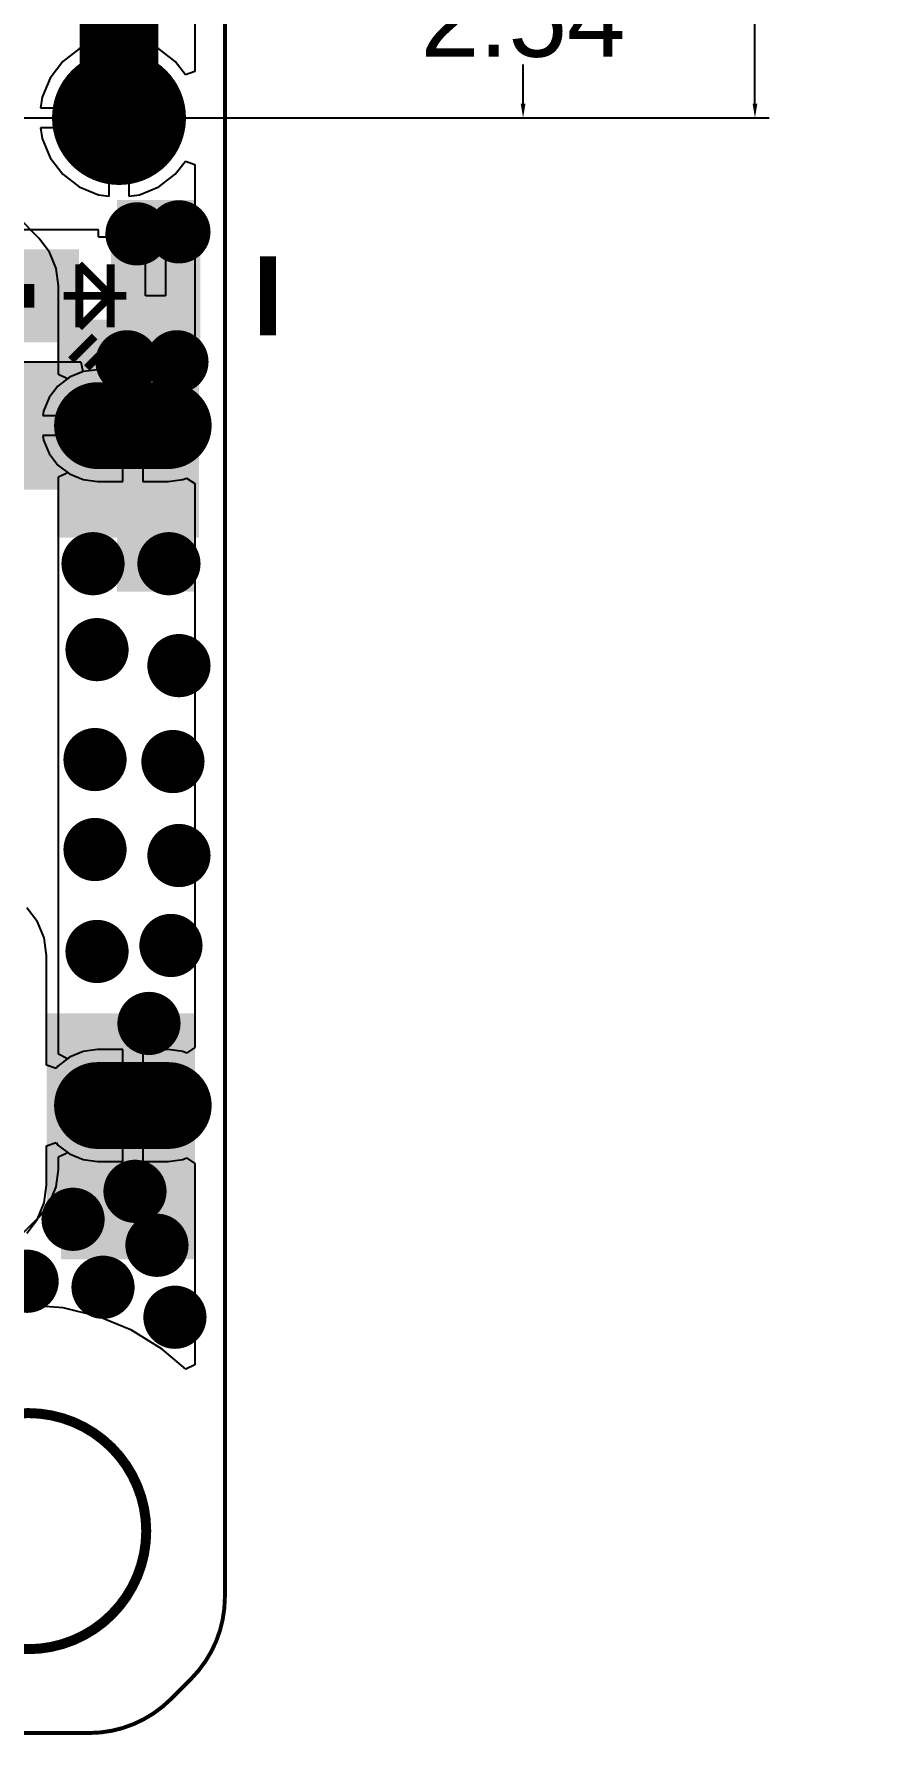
# Model space of a CAD drawing. Extents: x 56.2 to 141.8, y 48 to 96.4.
# Drawn here: x 130.95 to 141.82, y 47.96 to 69.57 of the extents above; entities that cross this region are included whole.
import ezdxf

# ---------------------------------------------------------------- set-up
doc = ezdxf.new("R2010")
doc.units = 0
doc.header["$MEASUREMENT"] = 0
doc.layers.get('0').update_dxf_attribs({"linetype": 'CONTINUOUS'})
doc.layers.get('Defpoints').update_dxf_attribs({"linetype": 'CONTINUOUS'})
for name, color, linetype in [('BOTTOMLAYER', 5, 'CONTINUOUS'), ('BOTTOMSOLDER', 6, 'CONTINUOUS'), ('KEEPOUTLAYER', 6, 'CONTINUOUS'), ('MECHANICAL13', 56, 'CONTINUOUS'), ('MECHANICAL15', 56, 'CONTINUOUS'), ('MULTILAYER', 9, 'CONTINUOUS'), ('TOPLAYER', 1, 'CONTINUOUS'), ('TOPPASTE', 8, 'CONTINUOUS'), ('TOPSOLDER', 216, 'CONTINUOUS')]:
    doc.layers.add(name, color=color, linetype=linetype)
doc.dimstyles.get("Standard").update_dxf_attribs({"dimtxt": 1, "dimasz": 0.18, "dimexe": 0.18, "dimexo": 0.0625, "dimgap": 0.09, "dimtad": 0, "dimtih": 1, "dimtoh": 1, "dimzin": 0, "dimdsep": 46, "dimtxsty": 'Standard', "dimcen": 0.09, "dimclrd": 1, "dimclre": 1, "dimclrt": 3, "dimadec": 0, "dimazin": 0, "dimtfac": 1, "dimtofl": 0, "dimtmove": 0, "dimatfit": 3, "dimfxl": 1, "dimtolj": 1, "dimtzin": 0, "dimarcsym": 0})

# ---------------------------------------------------------------- blocks, each defined once
blk = doc.blocks.new('*D0')
at = {"color": 1, "linetype": 'Continuous', "lineweight": -2, "transparency": 16777216}
for p, q in [((132.092, 71.044), (137.346, 71.044)), ((137.166, 70.864), (137.166, 70.364)), ((137.166, 68.684), (137.166, 69.184)), ((132.092, 68.504), (137.346, 68.504))]:
    blk.add_line(p, q, dxfattribs=at)
at = {"color": 1, "linetype": 'Continuous', "transparency": 16777216}
for points in [[(137.136, 70.864), (137.196, 70.864), (137.166, 71.044)], [(137.136, 68.684), (137.196, 68.684), (137.166, 68.504)]]:
    blk.add_solid(points, dxfattribs=at)
at = {"layer": 'Defpoints', "color": 0, "linetype": 'Continuous', "transparency": 16777216}
for p in [(132.029, 71.044), (137.166, 71.044), (132.029, 68.504)]:
    blk.add_point(p, dxfattribs=at)
at = {"color": 3, "linetype": 'Continuous', "transparency": 16777216, "insert": (137.166, 69.774), "char_height": 1, "attachment_point": 5}
blk.add_mtext('\\A1;2.54', dxfattribs=at)
blk = doc.blocks.new('*D1')
at = {"color": 1, "linetype": 'Continuous', "lineweight": -2, "transparency": 16777216}
for p, q in [((129.552, 86.284), (140.294, 86.284)), ((140.114, 86.104), (140.114, 77.984)), ((140.114, 68.684), (140.114, 76.804)), ((129.552, 68.504), (140.294, 68.504))]:
    blk.add_line(p, q, dxfattribs=at)
at = {"color": 1, "linetype": 'Continuous', "transparency": 16777216}
for points in [[(140.084, 86.104), (140.144, 86.104), (140.114, 86.284)], [(140.084, 68.684), (140.144, 68.684), (140.114, 68.504)]]:
    blk.add_solid(points, dxfattribs=at)
at = {"layer": 'Defpoints', "color": 0, "linetype": 'Continuous', "transparency": 16777216}
for p in [(129.489, 86.284), (129.489, 68.504), (140.114, 68.504)]:
    blk.add_point(p, dxfattribs=at)
at = {"color": 3, "linetype": 'Continuous', "transparency": 16777216, "insert": (140.114, 77.394), "char_height": 1, "attachment_point": 5}
blk.add_mtext('\\A1;17.78', dxfattribs=at)

msp = doc.modelspace()

# ---------------------------------------------------------------- linework, layer by layer
at = {"layer": 'BOTTOMLAYER'}
for p, q in [((132.993056, 70.453123), (132.993056, 69.094477)), ((131.767102, 69.481957), (131.522869, 69.380791)), ((131.9022, 69.499742), (131.767102, 69.481957)), ((131.9022, 68.6308), (131.9022, 69.499742)), ((132.291298, 69.481957), (132.1562, 69.499742)), ((132.1562, 69.499742), (132.1562, 68.5038)), ((132.535531, 69.380791), (132.291298, 69.481957)), ((131.313138, 69.219862), (131.152209, 69.010131)), ((131.522869, 69.380791), (131.313138, 69.219862)), ((132.745262, 69.219862), (132.535531, 69.380791)), ((132.872795, 69.053654), (132.745262, 69.219862)), ((131.152209, 69.010131), (131.051043, 68.765898)), ((132.993056, 69.094477), (132.872795, 69.053654)), ((131.051043, 68.765898), (131.033258, 68.6308)), ((131.033258, 68.6308), (131.9022, 68.6308)), ((131.9022, 68.3768), (131.033258, 68.3768)), ((131.033258, 68.3768), (131.051043, 68.241702)), ((131.9022, 67.507858), (131.9022, 68.3768)), ((132.1562, 68.5038), (132.1562, 67.507858)), ((131.051043, 68.241702), (131.152209, 67.997469)), ((131.152209, 67.997469), (131.313138, 67.787738)), ((132.745262, 67.787738), (132.872795, 67.953946)), ((132.872795, 67.953946), (132.993056, 67.913123)), ((132.993056, 67.913123), (132.993056, 65.330639)), ((131.313138, 67.787738), (131.522869, 67.626809)), ((132.535531, 67.626809), (132.745262, 67.787738)), ((131.009827, 66.976427), (130.400201, 67.586052)), ((131.522869, 67.626809), (131.767102, 67.525643)), ((131.767102, 67.525643), (131.9022, 67.507858)), ((132.1562, 67.507858), (132.291298, 67.525643)), ((132.291298, 67.525643), (132.535531, 67.626809)), ((131.146072, 66.798868), (131.009827, 66.976427)), ((131.188897, 66.69548), (131.146072, 66.798868)), ((131.231721, 66.592094), (131.188897, 66.69548)), ((131.260934, 66.3702), (131.231721, 66.592094)), ((131.260934, 65.245727), (131.260934, 66.3702)), ((131.571619, 65.280078), (131.400362, 65.209141)), ((131.755401, 65.304274), (131.571619, 65.280078)), ((132.0784, 65.304274), (131.755401, 65.304274)), ((132.0784, 64.594199), (132.0784, 65.304274)), ((132.655399, 65.304274), (132.3324, 65.304274)), ((132.3324, 65.304274), (132.3324, 64.594199)), ((132.839181, 65.280078), (132.655399, 65.304274)), ((132.887458, 65.26008), (132.839181, 65.280078)), ((132.993056, 65.330639), (132.887458, 65.26008)), ((131.374838, 65.189555), (131.260934, 65.245727)), ((131.400362, 65.209141), (131.374838, 65.189555)), ((132.0784, 63.884124), (132.0784, 64.594199)), ((132.3324, 64.594199), (132.3324, 63.884124)), ((131.260934, 63.942671), (131.374838, 63.998843)), ((131.374838, 63.998843), (131.400362, 63.979257)), ((131.400362, 63.979257), (131.571619, 63.90832)), ((131.260934, 61.4934), (131.260934, 63.942671)), ((131.571619, 63.90832), (131.755401, 63.884124)), ((131.755401, 63.884124), (132.0784, 63.884124)), ((132.3324, 63.884124), (132.655399, 63.884124)), ((132.655399, 63.884124), (132.839181, 63.90832)), ((132.839181, 63.90832), (132.887458, 63.928318)), ((132.887458, 63.928318), (132.993056, 63.857759)), ((132.993056, 63.857759), (132.993056, 56.690641)), ((131.260934, 56.605729), (131.260934, 61.4934)), ((131.571619, 56.64008), (131.400362, 56.569143)), ((131.755401, 56.664276), (131.571619, 56.64008)), ((132.0784, 56.664276), (131.755401, 56.664276)), ((132.0784, 55.954201), (132.0784, 56.664276)), ((132.655399, 56.664276), (132.3324, 56.664276)), ((132.3324, 56.664276), (132.3324, 55.954201)), ((132.839181, 56.64008), (132.655399, 56.664276)), ((132.887458, 56.620082), (132.839181, 56.64008)), ((132.993056, 56.690641), (132.887458, 56.620082)), ((131.374838, 56.549557), (131.260934, 56.605729)), ((131.400362, 56.569143), (131.374838, 56.549557)), ((132.0784, 55.244126), (132.0784, 55.954201)), ((132.3324, 55.954201), (132.3324, 55.244126)), ((131.260934, 55.302673), (131.374838, 55.358845)), ((131.374838, 55.358845), (131.400362, 55.339259)), ((131.400362, 55.339259), (131.571619, 55.268322)), ((131.231721, 54.921506), (131.260934, 55.1434)), ((131.260934, 55.1434), (131.260934, 55.302673)), ((131.571619, 55.268322), (131.755401, 55.244126)), ((131.755401, 55.244126), (132.0784, 55.244126)), ((132.3324, 55.244126), (132.655399, 55.244126)), ((132.655399, 55.244126), (132.839181, 55.268322)), ((132.839181, 55.268322), (132.887458, 55.28832)), ((132.887458, 55.28832), (132.993056, 55.217761)), ((132.993056, 55.217761), (132.993056, 52.657263)), ((131.146072, 54.714734), (131.231721, 54.921506)), ((131.009827, 54.537173), (131.146072, 54.714734)), ((129.828729, 53.356076), (131.009827, 54.537173)), ((131.317982, 53.381727), (130.8608, 53.417709)), ((131.763905, 53.274671), (131.317982, 53.381727)), ((132.187592, 53.099175), (131.763905, 53.274671)), ((132.578607, 52.859559), (132.187592, 53.099175)), ((132.87772, 52.604093), (132.578607, 52.859559)), ((132.993056, 52.657263), (132.87772, 52.604093))]:
    msp.add_line(p, q, dxfattribs=at)
for points, const_width in [([(131.654199, 68.5038, 1), (132.404201, 68.5038, 1)], 0.749999), ([(132.1078, 67.0306, 1), (132.4078, 67.0306, 1)], 0.299999), ([(132.6412, 67.056, 1), (132.9412, 67.056, 1)], 0.299999), ([(131.9808, 65.405, 1), (132.2808, 65.405, 1)], 0.299999), ([(132.6158, 65.405, 1), (132.9158, 65.405, 1)], 0.299999), ([(131.5304, 64.594199, 1), (131.980402, 64.594199, 1)], 0.449999), ([(132.430398, 64.594199, 1), (132.8804, 64.594199, 1)], 0.449999), ([(131.549, 62.8396, 1), (131.849, 62.8396, 1)], 0.299999), ([(132.5142, 62.8396, 1), (132.8142, 62.8396, 1)], 0.299999), ([(131.5998, 61.7474, 1), (131.8998, 61.7474, 1)], 0.299999), ([(132.6412, 61.5442, 1), (132.9412, 61.5442, 1)], 0.299999), ([(131.5744, 60.3504, 1), (131.8744, 60.3504, 1)], 0.299999), ([(132.565, 60.325, 1), (132.865, 60.325, 1)], 0.299999), ([(131.5744, 59.2074, 1), (131.8744, 59.2074, 1)], 0.299999), ([(132.6412, 59.1312, 1), (132.9412, 59.1312, 1)], 0.299999), ([(131.5998, 57.912, 1), (131.8998, 57.912, 1)], 0.299999), ([(132.5396, 57.9882, 1), (132.8396, 57.9882, 1)], 0.299999), ([(132.2602, 56.9976, 1), (132.5602, 56.9976, 1)], 0.299999), ([(131.5304, 55.954201, 1), (131.980402, 55.954201, 1)], 0.449999), ([(132.430398, 55.954201, 1), (132.8804, 55.954201, 1)], 0.449999), ([(132.0824, 54.864, 1), (132.3824, 54.864, 1)], 0.299999), ([(131.295, 54.5084, 1), (131.595, 54.5084, 1)], 0.299999), ([(132.3618, 54.1782, 1), (132.6618, 54.1782, 1)], 0.299999), ([(130.7108, 53.721, 1), (131.0108, 53.721, 1)], 0.299999), ([(131.676, 53.6448, 1), (131.976, 53.6448, 1)], 0.299999), ([(132.5904, 53.2638, 1), (132.8904, 53.2638, 1)], 0.299999)]:
    msp.add_lwpolyline(points, format="xyb", close=True, dxfattribs=dict(at, const_width=const_width))
at = {"layer": 'BOTTOMLAYER', "const_width": 0.900001}
for points in [[(131.755401, 64.594199), (132.655399, 64.594199)], [(131.755401, 55.954201), (132.655399, 55.954201)]]:
    msp.add_lwpolyline(points, dxfattribs=at)
at = {"layer": 'BOTTOMLAYER'}
for points in [[(131.2418, 63.1698), (133.0452, 63.1698), (131.2418, 65.9384), (133.0452, 65.9384)], [(131.2926, 54.0004), (132.9944, 54.0004), (131.2926, 57.0484), (132.9944, 57.0484)]]:
    msp.add_solid(points, dxfattribs=at)
at = {"layer": 'BOTTOMSOLDER'}
for points, const_width in [([(131.603399, 68.5038, 1), (132.455001, 68.5038, 1)], 0.851598), ([(132.5904, 67.056, 1), (132.992, 67.056, 1)], 0.401599), ([(132.057, 67.0306, 1), (132.4586, 67.0306, 1)], 0.401599), ([(131.93, 65.405, 1), (132.3316, 65.405, 1)], 0.401599), ([(132.565, 65.405, 1), (132.9666, 65.405, 1)], 0.401599), ([(131.4796, 64.594199, 1), (132.031202, 64.594199, 1)], 0.551599), ([(132.379598, 64.594199, 1), (132.9312, 64.594199, 1)], 0.551599), ([(131.4982, 62.8396, 1), (131.8998, 62.8396, 1)], 0.401599), ([(132.4634, 62.8396, 1), (132.865, 62.8396, 1)], 0.401599), ([(131.549, 61.7474, 1), (131.9506, 61.7474, 1)], 0.401599), ([(132.5904, 61.5442, 1), (132.992, 61.5442, 1)], 0.401599), ([(131.5236, 60.3504, 1), (131.9252, 60.3504, 1)], 0.401599), ([(132.5142, 60.325, 1), (132.9158, 60.325, 1)], 0.401599), ([(131.5236, 59.2074, 1), (131.9252, 59.2074, 1)], 0.401599), ([(132.5904, 59.1312, 1), (132.992, 59.1312, 1)], 0.401599), ([(132.4888, 57.9882, 1), (132.8904, 57.9882, 1)], 0.401599), ([(131.549, 57.912, 1), (131.9506, 57.912, 1)], 0.401599), ([(132.2094, 56.9976, 1), (132.611, 56.9976, 1)], 0.401599), ([(131.4796, 55.954201, 1), (132.031202, 55.954201, 1)], 0.551599), ([(132.379598, 55.954201, 1), (132.9312, 55.954201, 1)], 0.551599), ([(132.0316, 54.864, 1), (132.4332, 54.864, 1)], 0.401599), ([(131.2442, 54.5084, 1), (131.6458, 54.5084, 1)], 0.401599), ([(132.311, 54.1782, 1), (132.7126, 54.1782, 1)], 0.401599), ([(130.66, 53.721, 1), (131.0616, 53.721, 1)], 0.401599), ([(131.6252, 53.6448, 1), (132.0268, 53.6448, 1)], 0.401599), ([(132.5396, 53.2638, 1), (132.9412, 53.2638, 1)], 0.401599)]:
    msp.add_lwpolyline(points, format="xyb", close=True, dxfattribs=dict(at, const_width=const_width))
at = {"layer": 'BOTTOMSOLDER', "const_width": 1.103201}
for points in [[(131.755401, 64.594199), (132.655399, 64.594199)], [(131.755401, 55.954201), (132.655399, 55.954201)]]:
    msp.add_lwpolyline(points, dxfattribs=at)
at = {"layer": 'KEEPOUTLAYER'}
for points, const_width in [([(133.3754, 49.708857), (133.3754, 91.3892)], 0.05), ([(133.3754, 49.708857), (133.3754, 50.3936)], 0.0254), ([(132.688853, 48.411653), (132.9436, 48.6664)], 0.05), ([(69.4436, 47.9806), (131.6482, 47.9806)], 0.05), ([(130.1496, 47.9806), (131.287931, 47.9806)], 0.0254)]:
    msp.add_lwpolyline(points, dxfattribs=dict(at, const_width=const_width))
for points, const_width in [([(132.375399, 50.546, 1), (129.3754, 50.546, 1)], 0.127), ([(132.343649, 50.546, 1), (132.407149, 50.546, 1)], 0.0635), ([(133.362901, 49.708857, 1), (133.387899, 49.708857, 1)], 0.024999), ([(132.931101, 48.6664, 1), (132.956099, 48.6664, 1)], 0.024999), ([(132.676354, 48.411653, 1), (132.701353, 48.411653, 1)], 0.024999), ([(131.635701, 47.9806, 1), (131.660699, 47.9806, 1)], 0.024999)]:
    msp.add_lwpolyline(points, format="xyb", close=True, dxfattribs=dict(at, const_width=const_width))
at = {"layer": 'KEEPOUTLAYER', "const_width": 0.05}
for points in [[(133.3754, 49.708857, -0.198912), (132.9436, 48.6664)], [(132.688853, 48.411653, -0.198912), (131.6482, 47.9806)]]:
    msp.add_lwpolyline(points, format="xyb", dxfattribs=at)
at = {"layer": 'MECHANICAL13', "const_width": 0.1}
for points in [[(131.5244, 66.643199), (131.9244, 66.2432)], [(131.5244, 65.843201), (131.5244, 66.643199)], [(131.9244, 65.843201), (131.9244, 66.643199)], [(131.324401, 66.2432), (132.124399, 66.2432)], [(131.5244, 65.843201), (131.9244, 66.2432)], [(131.419402, 65.426199), (131.719401, 65.726198)], [(131.619401, 65.326196), (131.919401, 65.626198)]]:
    msp.add_lwpolyline(points, dxfattribs=at)
at = {"layer": 'MECHANICAL15', "const_width": 0.2032}
msp.add_lwpolyline([(133.924403, 65.743201), (133.924403, 66.743199)], dxfattribs=at)
at = {"layer": 'MULTILAYER'}
for points, const_width in [([(131.654199, 68.5038, 1), (132.404201, 68.5038, 1)], 0.749999), ([(132.1078, 67.0306, 1), (132.4078, 67.0306, 1)], 0.299999), ([(132.6412, 67.056, 1), (132.9412, 67.056, 1)], 0.299999), ([(131.9808, 65.405, 1), (132.2808, 65.405, 1)], 0.299999), ([(132.6158, 65.405, 1), (132.9158, 65.405, 1)], 0.299999), ([(131.5304, 64.594199, 1), (131.980402, 64.594199, 1)], 0.449999), ([(132.430398, 64.594199, 1), (132.8804, 64.594199, 1)], 0.449999), ([(131.549, 62.8396, 1), (131.849, 62.8396, 1)], 0.299999), ([(132.5142, 62.8396, 1), (132.8142, 62.8396, 1)], 0.299999), ([(131.5998, 61.7474, 1), (131.8998, 61.7474, 1)], 0.299999), ([(132.6412, 61.5442, 1), (132.9412, 61.5442, 1)], 0.299999), ([(131.5744, 60.3504, 1), (131.8744, 60.3504, 1)], 0.299999), ([(132.565, 60.325, 1), (132.865, 60.325, 1)], 0.299999), ([(131.5744, 59.2074, 1), (131.8744, 59.2074, 1)], 0.299999), ([(132.6412, 59.1312, 1), (132.9412, 59.1312, 1)], 0.299999), ([(131.5998, 57.912, 1), (131.8998, 57.912, 1)], 0.299999), ([(132.5396, 57.9882, 1), (132.8396, 57.9882, 1)], 0.299999), ([(132.2602, 56.9976, 1), (132.5602, 56.9976, 1)], 0.299999), ([(131.5304, 55.954201, 1), (131.980402, 55.954201, 1)], 0.449999), ([(132.430398, 55.954201, 1), (132.8804, 55.954201, 1)], 0.449999), ([(132.0824, 54.864, 1), (132.3824, 54.864, 1)], 0.299999), ([(131.295, 54.5084, 1), (131.595, 54.5084, 1)], 0.299999), ([(132.3618, 54.1782, 1), (132.6618, 54.1782, 1)], 0.299999), ([(130.7108, 53.721, 1), (131.0108, 53.721, 1)], 0.299999), ([(131.676, 53.6448, 1), (131.976, 53.6448, 1)], 0.299999), ([(132.5904, 53.2638, 1), (132.8904, 53.2638, 1)], 0.299999)]:
    msp.add_lwpolyline(points, format="xyb", close=True, dxfattribs=dict(at, const_width=const_width))
at = {"layer": 'MULTILAYER', "const_width": 0.900001}
for points in [[(131.755401, 64.594199), (132.655399, 64.594199)], [(131.755401, 55.954201), (132.655399, 55.954201)]]:
    msp.add_lwpolyline(points, dxfattribs=at)
at = {"layer": 'TOPLAYER'}
for p, q in [((132.993056, 70.453123), (132.993056, 69.094477)), ((131.767102, 69.481957), (131.522869, 69.380791)), ((131.9022, 69.499742), (131.767102, 69.481957)), ((131.9022, 68.6308), (131.9022, 69.499742)), ((132.291298, 69.481957), (132.1562, 69.499742)), ((132.1562, 69.499742), (132.1562, 68.5038)), ((132.535531, 69.380791), (132.291298, 69.481957)), ((131.313138, 69.219862), (131.152209, 69.010131)), ((131.522869, 69.380791), (131.313138, 69.219862)), ((132.745262, 69.219862), (132.535531, 69.380791)), ((132.872795, 69.053654), (132.745262, 69.219862)), ((131.152209, 69.010131), (131.051043, 68.765898)), ((132.993056, 69.094477), (132.872795, 69.053654)), ((131.051043, 68.765898), (131.033258, 68.6308)), ((131.033258, 68.6308), (131.9022, 68.6308)), ((131.9022, 68.3768), (131.033258, 68.3768)), ((131.033258, 68.3768), (131.051043, 68.241702)), ((131.9022, 67.507858), (131.9022, 68.3768)), ((132.1562, 68.5038), (132.1562, 67.507858)), ((131.051043, 68.241702), (131.152209, 67.997469)), ((131.152209, 67.997469), (131.313138, 67.787738)), ((132.745262, 67.787738), (132.872795, 67.953946)), ((132.872795, 67.953946), (132.993056, 67.913123)), ((132.993056, 67.913123), (132.993056, 66.987199)), ((131.313138, 67.787738), (131.522869, 67.626809)), ((132.535531, 67.626809), (132.745262, 67.787738)), ((131.522869, 67.626809), (131.767102, 67.525643)), ((131.767102, 67.525643), (131.9022, 67.507858)), ((132.1562, 67.507858), (132.291298, 67.525643)), ((132.291298, 67.525643), (132.535531, 67.626809)), ((131.769399, 67.083198), (128.459113, 67.083198)), ((131.769399, 66.993204), (131.769399, 67.083198)), ((131.775403, 66.987202), (131.769399, 66.993204)), ((131.859203, 66.987199), (131.775403, 66.987202)), ((131.859205, 66.987199), (131.859203, 66.987202)), ((131.859203, 66.987202), (131.859203, 66.987199)), ((132.367401, 66.987199), (131.859205, 66.987199)), ((132.367401, 66.2432), (132.367401, 66.987199)), ((132.993056, 66.987199), (132.621401, 66.987199)), ((132.621401, 66.987199), (132.621401, 66.2432)), ((132.621401, 66.2432), (132.367401, 66.2432)), ((128.787428, 65.403202), (131.543374, 65.403202)), ((131.568152, 65.27864), (131.400362, 65.209141)), ((131.543374, 65.403202), (131.568152, 65.27864)), ((131.253301, 65.096299), (131.140459, 64.949238)), ((131.400362, 65.209141), (131.253301, 65.096299)), ((131.140459, 64.949238), (131.069522, 64.777981)), ((131.069522, 64.777981), (131.062047, 64.721199)), ((131.062047, 64.721199), (132.2054, 64.721199)), ((132.2054, 64.721199), (132.2054, 64.594199)), ((132.0784, 64.467199), (131.062047, 64.467199)), ((131.062047, 64.467199), (131.069522, 64.410417)), ((132.0784, 63.884124), (132.0784, 64.467199)), ((132.2054, 64.594199), (132.3324, 64.594199)), ((132.3324, 64.594199), (132.3324, 63.884124)), ((131.069522, 64.410417), (131.140459, 64.23916)), ((131.140459, 64.23916), (131.253301, 64.092099)), ((131.253301, 64.092099), (131.400362, 63.979257)), ((131.400362, 63.979257), (131.571619, 63.90832)), ((131.571619, 63.90832), (131.755401, 63.884124)), ((131.755401, 63.884124), (132.0784, 63.884124)), ((132.3324, 63.884124), (132.655399, 63.884124)), ((132.655399, 63.884124), (132.839181, 63.90832)), ((132.839181, 63.90832), (132.887458, 63.928318)), ((132.887458, 63.928318), (132.993056, 63.857759)), ((132.993056, 63.857759), (132.993056, 56.690641)), ((130.993672, 58.289868), (130.857427, 58.467427)), ((131.079321, 58.083094), (130.993672, 58.289868)), ((131.108534, 57.8612), (131.079321, 58.083094)), ((131.108534, 56.465186), (131.108534, 57.8612)), ((131.571619, 56.64008), (131.400362, 56.569143)), ((131.755401, 56.664276), (131.571619, 56.64008)), ((132.0784, 56.664276), (131.755401, 56.664276)), ((132.0784, 55.954201), (132.0784, 56.664276)), ((132.655399, 56.664276), (132.3324, 56.664276)), ((132.3324, 56.664276), (132.3324, 55.954201)), ((132.839181, 56.64008), (132.655399, 56.664276)), ((132.887458, 56.620082), (132.839181, 56.64008)), ((132.993056, 56.690641), (132.887458, 56.620082)), ((131.228795, 56.424363), (131.108534, 56.465186)), ((131.253301, 56.456301), (131.228795, 56.424363)), ((131.400362, 56.569143), (131.253301, 56.456301)), ((132.0784, 55.244126), (132.0784, 55.954201)), ((132.3324, 55.954201), (132.3324, 55.244126)), ((131.108534, 55.443217), (131.228795, 55.484039)), ((131.108534, 54.9402), (131.108534, 55.443217)), ((131.228795, 55.484039), (131.253301, 55.452101)), ((131.253301, 55.452101), (131.400362, 55.339259)), ((131.400362, 55.339259), (131.571619, 55.268322)), ((131.571619, 55.268322), (131.755401, 55.244126)), ((131.755401, 55.244126), (132.0784, 55.244126)), ((132.3324, 55.244126), (132.655399, 55.244126)), ((132.655399, 55.244126), (132.839181, 55.268322)), ((132.839181, 55.268322), (132.887458, 55.28832)), ((132.887458, 55.28832), (132.993056, 55.217761)), ((132.993056, 55.217761), (132.993056, 52.657263)), ((131.079321, 54.718306), (131.108534, 54.9402)), ((131.018758, 54.572096), (131.079321, 54.718306)), ((130.857427, 54.333973), (130.993672, 54.511532)), ((130.993672, 54.511532), (131.018758, 54.572096)), ((131.317982, 53.381727), (130.8608, 53.417709)), ((131.763905, 53.274671), (131.317982, 53.381727)), ((132.187592, 53.099175), (131.763905, 53.274671)), ((132.578607, 52.859559), (132.187592, 53.099175)), ((132.87772, 52.604093), (132.578607, 52.859559)), ((132.993056, 52.657263), (132.87772, 52.604093))]:
    msp.add_line(p, q, dxfattribs=at)
for points, const_width in [([(132.0292, 68.5038), (132.0292, 71.0438)], 1.000001), ([(129.344798, 66.2432), (130.954399, 66.2432)], 0.299999), ([(131.755401, 64.594199), (132.655399, 64.594199)], 0.900001), ([(131.755401, 55.954201), (132.655399, 55.954201)], 0.900001)]:
    msp.add_lwpolyline(points, dxfattribs=dict(at, const_width=const_width))
for points, const_width in [([(131.654199, 68.5038, 1), (132.404201, 68.5038, 1)], 0.749999), ([(132.1078, 67.0306, 1), (132.4078, 67.0306, 1)], 0.299999), ([(132.6412, 67.056, 1), (132.9412, 67.056, 1)], 0.299999), ([(131.9808, 65.405, 1), (132.2808, 65.405, 1)], 0.299999), ([(132.6158, 65.405, 1), (132.9158, 65.405, 1)], 0.299999), ([(131.5304, 64.594199, 1), (131.980402, 64.594199, 1)], 0.449999), ([(132.430398, 64.594199, 1), (132.8804, 64.594199, 1)], 0.449999), ([(131.549, 62.8396, 1), (131.849, 62.8396, 1)], 0.299999), ([(132.5142, 62.8396, 1), (132.8142, 62.8396, 1)], 0.299999), ([(131.5998, 61.7474, 1), (131.8998, 61.7474, 1)], 0.299999), ([(132.6412, 61.5442, 1), (132.9412, 61.5442, 1)], 0.299999), ([(131.5744, 60.3504, 1), (131.8744, 60.3504, 1)], 0.299999), ([(132.565, 60.325, 1), (132.865, 60.325, 1)], 0.299999), ([(131.5744, 59.2074, 1), (131.8744, 59.2074, 1)], 0.299999), ([(132.6412, 59.1312, 1), (132.9412, 59.1312, 1)], 0.299999), ([(131.5998, 57.912, 1), (131.8998, 57.912, 1)], 0.299999), ([(132.5396, 57.9882, 1), (132.8396, 57.9882, 1)], 0.299999), ([(132.2602, 56.9976, 1), (132.5602, 56.9976, 1)], 0.299999), ([(131.5304, 55.954201, 1), (131.980402, 55.954201, 1)], 0.449999), ([(132.430398, 55.954201, 1), (132.8804, 55.954201, 1)], 0.449999), ([(132.0824, 54.864, 1), (132.3824, 54.864, 1)], 0.299999), ([(131.295, 54.5084, 1), (131.595, 54.5084, 1)], 0.299999), ([(132.3618, 54.1782, 1), (132.6618, 54.1782, 1)], 0.299999), ([(130.7108, 53.721, 1), (131.0108, 53.721, 1)], 0.299999), ([(131.676, 53.6448, 1), (131.976, 53.6448, 1)], 0.299999), ([(132.5904, 53.2638, 1), (132.8904, 53.2638, 1)], 0.299999)]:
    msp.add_lwpolyline(points, format="xyb", close=True, dxfattribs=dict(at, const_width=const_width))
for points in [[(132.0038, 62.484), (132.993054, 62.484), (132.0038, 67.4624), (132.993054, 67.4624)], [(130.489399, 65.753201), (131.419399, 65.753201), (130.489399, 66.733199), (131.419399, 66.733199)], [(132.029401, 65.753201), (132.959401, 65.753201), (132.029401, 66.733199), (132.959401, 66.733199)], [(126.9733, 63.78129), (132.993054, 63.78129), (126.9733, 65.405), (132.993054, 65.405)], [(131.108534, 54.333973), (132.993056, 54.333973), (131.108534, 57.1246), (132.993056, 57.1246)]]:
    msp.add_solid(points, dxfattribs=at)
at = {"layer": 'TOPPASTE'}
for points in [[(130.489399, 65.753201), (131.419399, 65.753201), (130.489399, 66.733199), (131.419399, 66.733199)], [(132.029401, 65.753201), (132.959401, 65.753201), (132.029401, 66.733199), (132.959401, 66.733199)]]:
    msp.add_solid(points, dxfattribs=at)
at = {"layer": 'TOPSOLDER'}
for points, const_width in [([(131.603399, 68.5038, 1), (132.455001, 68.5038, 1)], 0.851598), ([(132.5904, 67.056, 1), (132.992, 67.056, 1)], 0.401599), ([(132.057, 67.0306, 1), (132.4586, 67.0306, 1)], 0.401599), ([(131.93, 65.405, 1), (132.3316, 65.405, 1)], 0.401599), ([(132.565, 65.405, 1), (132.9666, 65.405, 1)], 0.401599), ([(131.4796, 64.594199, 1), (132.031202, 64.594199, 1)], 0.551599), ([(132.379598, 64.594199, 1), (132.9312, 64.594199, 1)], 0.551599), ([(131.4982, 62.8396, 1), (131.8998, 62.8396, 1)], 0.401599), ([(132.4634, 62.8396, 1), (132.865, 62.8396, 1)], 0.401599), ([(131.549, 61.7474, 1), (131.9506, 61.7474, 1)], 0.401599), ([(132.5904, 61.5442, 1), (132.992, 61.5442, 1)], 0.401599), ([(131.5236, 60.3504, 1), (131.9252, 60.3504, 1)], 0.401599), ([(132.5142, 60.325, 1), (132.9158, 60.325, 1)], 0.401599), ([(131.5236, 59.2074, 1), (131.9252, 59.2074, 1)], 0.401599), ([(132.5904, 59.1312, 1), (132.992, 59.1312, 1)], 0.401599), ([(132.4888, 57.9882, 1), (132.8904, 57.9882, 1)], 0.401599), ([(131.549, 57.912, 1), (131.9506, 57.912, 1)], 0.401599), ([(132.2094, 56.9976, 1), (132.611, 56.9976, 1)], 0.401599), ([(131.4796, 55.954201, 1), (132.031202, 55.954201, 1)], 0.551599), ([(132.379598, 55.954201, 1), (132.9312, 55.954201, 1)], 0.551599), ([(132.0316, 54.864, 1), (132.4332, 54.864, 1)], 0.401599), ([(131.2442, 54.5084, 1), (131.6458, 54.5084, 1)], 0.401599), ([(132.311, 54.1782, 1), (132.7126, 54.1782, 1)], 0.401599), ([(130.66, 53.721, 1), (131.0616, 53.721, 1)], 0.401599), ([(131.6252, 53.6448, 1), (132.0268, 53.6448, 1)], 0.401599), ([(132.5396, 53.2638, 1), (132.9412, 53.2638, 1)], 0.401599)]:
    msp.add_lwpolyline(points, format="xyb", close=True, dxfattribs=dict(at, const_width=const_width))
at = {"layer": 'TOPSOLDER', "const_width": 1.103201}
for points in [[(131.755401, 64.594199), (132.655399, 64.594199)], [(131.755401, 55.954201), (132.655399, 55.954201)]]:
    msp.add_lwpolyline(points, dxfattribs=at)
at = {"layer": 'TOPSOLDER'}
for points in [[(130.387799, 65.651601), (131.520999, 65.651601), (130.387799, 66.834799), (131.520999, 66.834799)], [(131.927801, 65.651601), (133.061001, 65.651601), (131.927801, 66.834799), (133.061001, 66.834799)]]:
    msp.add_solid(points, dxfattribs=at)

# ---------------------------------------------------------------- dimensions: what is measured, and where the dimension line sits
at = {"linetype": 'Continuous'}
for base, p1, p2, picture, middle in [((140.113878, 68.503803), (129.4892, 86.2838), (129.4892, 68.503803), '*D1', (140.113878, 77.393802)), ((137.165572, 71.0438), (132.0292, 68.5038), (132.0292, 71.0438), '*D0', (137.165572, 69.7738))]:
    dim = msp.add_linear_dim(base=base, p1=p1, p2=p2, angle=90, dimstyle='Standard', dxfattribs=at)
    dim.commit()
    dim.dimension.update_dxf_attribs({"geometry": picture, "text_midpoint": middle})

doc.saveas('drawing.dxf')
